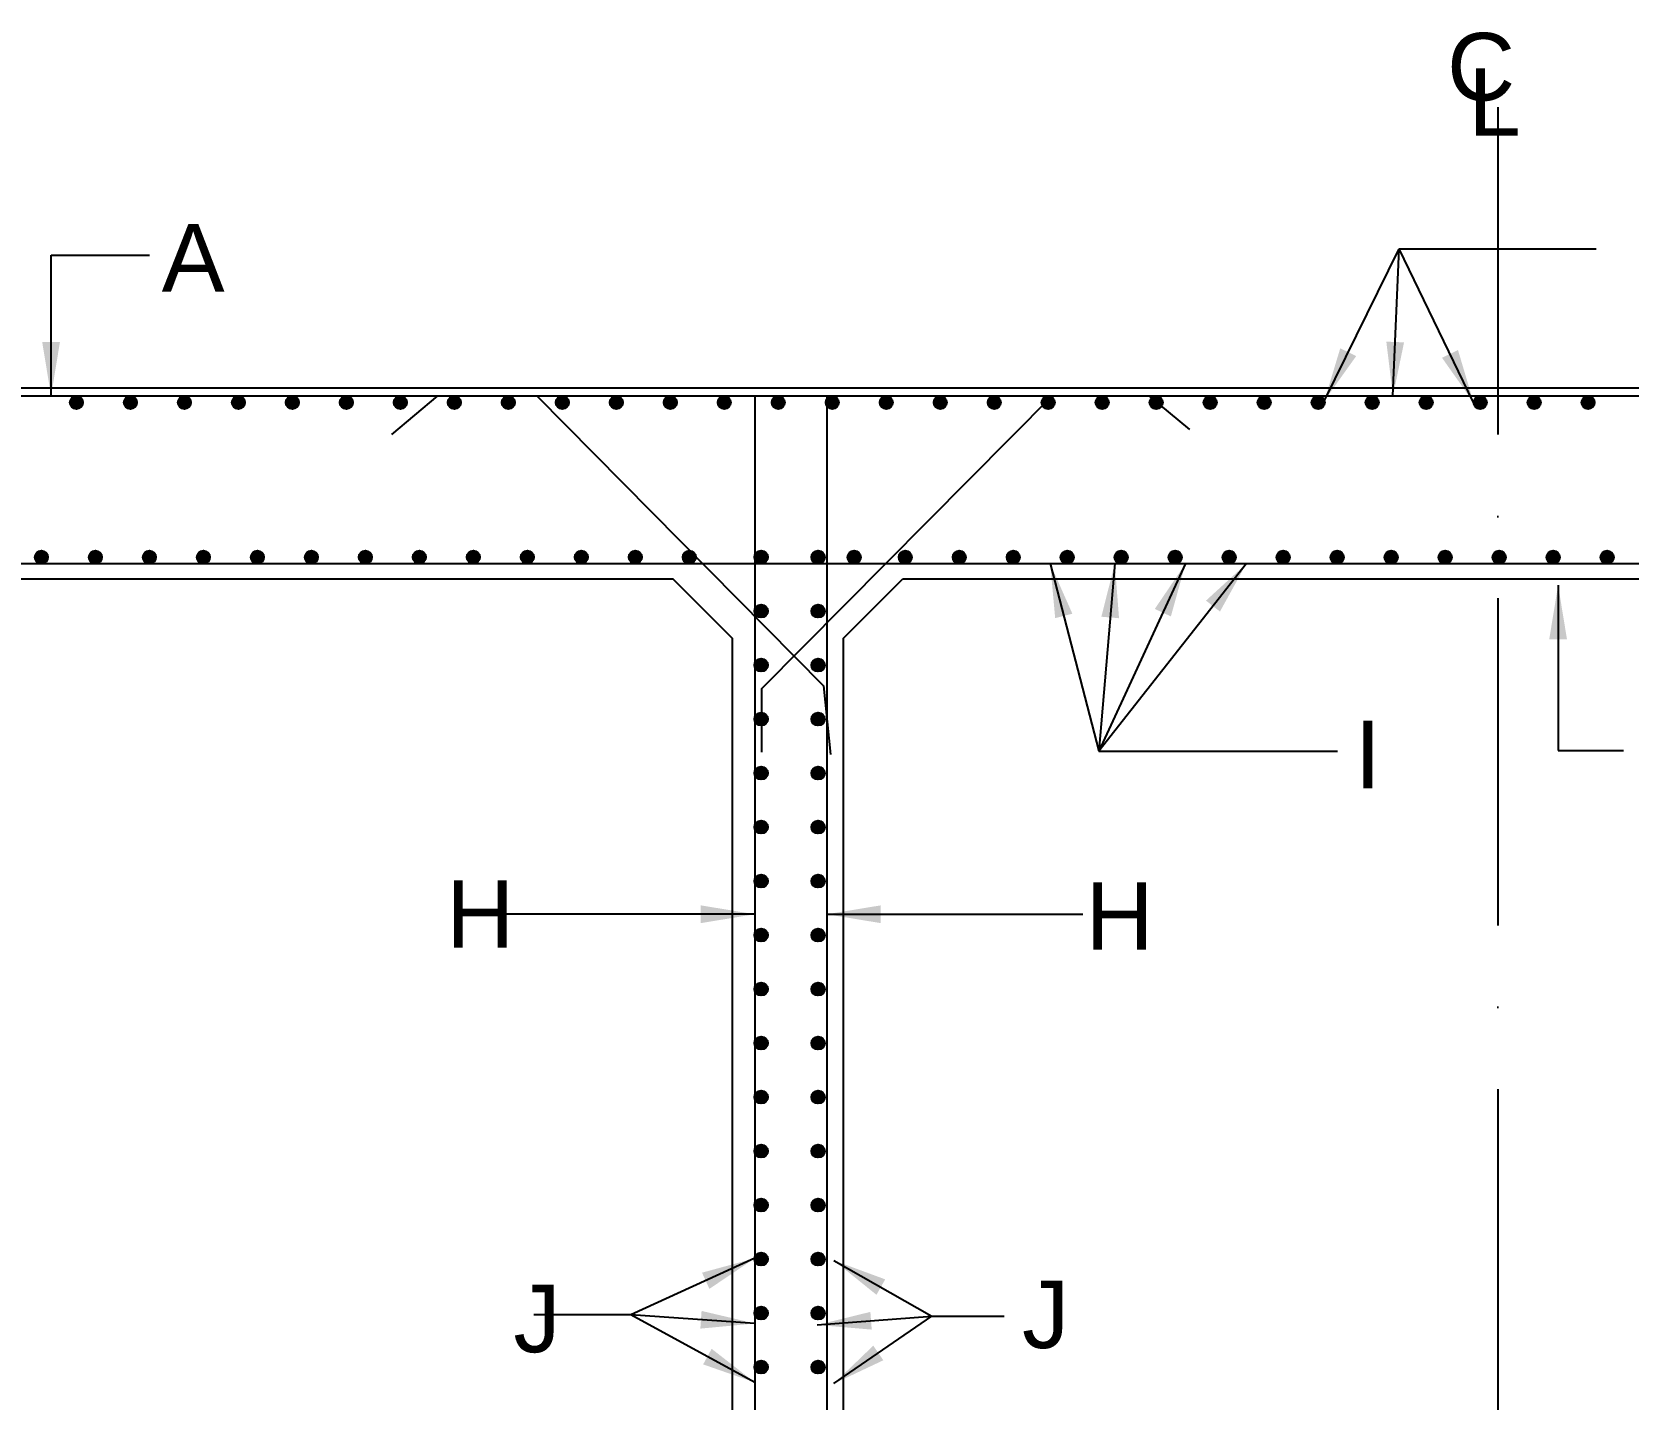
# Model space of a CAD drawing. Header units: millimetres. Extents: x 5124 to 2430164, y 2311 to 45642708.
# Drawn here: x 2336855 to 2342768, y 45622202 to 45627266 of the extents above; entities that cross this region are included whole.
import ezdxf

# ---------------------------------------------------------------- set-up
doc = ezdxf.new("R2010")
doc.units = ezdxf.units.MM
doc.header["$MEASUREMENT"] = 0
doc.linetypes.add('ACAD_ISO10W100', pattern=[18, 12, -3, 0, -3])
doc.layers.add('DRAWING', color=7, linetype='Continuous')
doc.layers.add('TEXT', color=7, linetype='Continuous')
doc.styles.get("Standard").update_dxf_attribs({"font": 'arial.ttf', "height": 280})
doc.dimstyles.get("Standard").update_dxf_attribs({"dimtxt": 225, "dimasz": 200, "dimexe": 0.18, "dimexo": 0.0625, "dimgap": 0.09, "dimtad": 0, "dimdec": 0, "dimzin": 0, "dimdsep": 46, "dimtxsty": 'Standard', "dimcen": 0.09, "dimse1": 1, "dimse2": 1, "dimadec": 0, "dimazin": 0, "dimtfac": 1, "dimtdec": 0, "dimtofl": 0, "dimtmove": 0, "dimatfit": 3, "dimfxl": 1, "dimtolj": 1, "dimtzin": 0, "dimarcsym": 0})

msp = doc.modelspace()

# ---------------------------------------------------------------- hatches: boundary and pattern name
at = {"layer": 'DRAWING'}
for points in [[(2337044, 45625893.3, 0.973258), (2336995.4, 45625894.6), (2336995.4, 45625892, 0.973258)], [(2337244, 45625893.3, 0.973258), (2337195.4, 45625894.6), (2337195.4, 45625892, 0.973258)], [(2337444, 45625893.3, 0.973258), (2337395.4, 45625894.6), (2337395.4, 45625892, 0.973258)], [(2337644, 45625893.3, 0.973258), (2337595.4, 45625894.6), (2337595.4, 45625892, 0.973258)], [(2337844, 45625893.3, 0.973258), (2337795.4, 45625894.6), (2337795.4, 45625892, 0.973258)], [(2338044, 45625893.3, 0.973258), (2337995.4, 45625894.6), (2337995.4, 45625892, 0.973258)], [(2338244, 45625893.3, 0.973258), (2338195.4, 45625894.6), (2338195.4, 45625892, 0.973258)], [(2338444, 45625893.3, 0.973258), (2338395.4, 45625894.6), (2338395.4, 45625892, 0.973258)], [(2338644, 45625893.3, 0.973258), (2338595.4, 45625894.6), (2338595.4, 45625892, 0.973258)], [(2338844, 45625893.3, 0.973258), (2338795.4, 45625894.6), (2338795.4, 45625892, 0.973258)], [(2339044, 45625893.3, 0.973258), (2338995.4, 45625894.6), (2338995.4, 45625892, 0.973258)], [(2339244, 45625893.3, 0.973258), (2339195.4, 45625894.6), (2339195.4, 45625892, 0.973258)], [(2339444, 45625893.3, 0.973258), (2339395.4, 45625894.6), (2339395.4, 45625892, 0.973258)], [(2339644, 45625893.3, 0.973258), (2339595.4, 45625894.6), (2339595.4, 45625892, 0.973258)], [(2339844, 45625893.3, 0.973258), (2339795.4, 45625894.6), (2339795.4, 45625892, 0.973258)], [(2340044, 45625893.3, 0.973258), (2339995.4, 45625894.6), (2339995.4, 45625892, 0.973258)], [(2340244, 45625893.3, 0.973258), (2340195.4, 45625894.6), (2340195.4, 45625892, 0.973258)], [(2340444, 45625893.3, 0.973258), (2340395.4, 45625894.6), (2340395.4, 45625892, 0.973258)], [(2340644, 45625893.3, 0.973258), (2340595.4, 45625894.6), (2340595.4, 45625892, 0.973258)], [(2340844, 45625893.3, 0.973258), (2340795.4, 45625894.6), (2340795.4, 45625892, 0.973258)], [(2341044, 45625893.3, 0.973258), (2340995.4, 45625894.6), (2340995.4, 45625892, 0.973258)], [(2341244, 45625893.3, 0.973258), (2341195.4, 45625894.6), (2341195.4, 45625892, 0.973258)], [(2341444, 45625893.3, 0.973258), (2341395.4, 45625894.6), (2341395.4, 45625892, 0.973258)], [(2341644, 45625893.3, 0.973258), (2341595.4, 45625894.6), (2341595.4, 45625892, 0.973258)], [(2341844, 45625893.3, 0.973258), (2341795.4, 45625894.6), (2341795.4, 45625892, 0.973258)], [(2342044, 45625893.3, 0.973258), (2341995.4, 45625894.6), (2341995.4, 45625892, 0.973258)], [(2342244, 45625893.3, 0.973258), (2342195.4, 45625894.6), (2342195.4, 45625892, 0.973258)], [(2342444, 45625893.3, 0.973258), (2342395.4, 45625894.6), (2342395.4, 45625892, 0.973258)], [(2342644, 45625893.3, 0.973258), (2342595.4, 45625894.6), (2342595.4, 45625892, 0.973258)], [(2336914.3, 45625320.8, 0.973258), (2336865.8, 45625322.1), (2336865.8, 45625319.5, 0.973258)], [(2336914.4, 45625320.8, 0.973258), (2336865.8, 45625322.1), (2336865.8, 45625319.5, 0.973258)], [(2337114.3, 45625320.8, 0.973258), (2337065.8, 45625322.1), (2337065.8, 45625319.5, 0.973258)], [(2337114.4, 45625320.8, 0.973258), (2337065.8, 45625322.1), (2337065.8, 45625319.5, 0.973258)], [(2337314.3, 45625320.8, 0.973258), (2337265.8, 45625322.1), (2337265.8, 45625319.5, 0.973258)], [(2337314.4, 45625320.8, 0.973258), (2337265.8, 45625322.1), (2337265.8, 45625319.5, 0.973258)], [(2337514.3, 45625320.8, 0.973258), (2337465.8, 45625322.1), (2337465.8, 45625319.5, 0.973258)], [(2337514.4, 45625320.8, 0.973258), (2337465.8, 45625322.1), (2337465.8, 45625319.5, 0.973258)], [(2337714.3, 45625320.8, 0.973258), (2337665.8, 45625322.1), (2337665.8, 45625319.5, 0.973258)], [(2337714.4, 45625320.8, 0.973258), (2337665.8, 45625322.1), (2337665.8, 45625319.5, 0.973258)], [(2337914.3, 45625320.8, 0.973258), (2337865.8, 45625322.1), (2337865.8, 45625319.5, 0.973258)], [(2337914.4, 45625320.8, 0.973258), (2337865.8, 45625322.1), (2337865.8, 45625319.5, 0.973258)], [(2338114.3, 45625320.8, 0.973258), (2338065.8, 45625322.1), (2338065.8, 45625319.5, 0.973258)], [(2338114.4, 45625320.8, 0.973258), (2338065.8, 45625322.1), (2338065.8, 45625319.5, 0.973258)], [(2338314.3, 45625320.8, 0.973258), (2338265.8, 45625322.1), (2338265.8, 45625319.5, 0.973258)], [(2338314.4, 45625320.8, 0.973258), (2338265.8, 45625322.1), (2338265.8, 45625319.5, 0.973258)], [(2338514.3, 45625320.8, 0.973258), (2338465.8, 45625322.1), (2338465.8, 45625319.5, 0.973258)], [(2338514.4, 45625320.8, 0.973258), (2338465.8, 45625322.1), (2338465.8, 45625319.5, 0.973258)], [(2338714.3, 45625320.8, 0.973258), (2338665.8, 45625322.1), (2338665.8, 45625319.5, 0.973258)], [(2338714.4, 45625320.8, 0.973258), (2338665.8, 45625322.1), (2338665.8, 45625319.5, 0.973258)], [(2338914.3, 45625320.8, 0.973258), (2338865.8, 45625322.1), (2338865.8, 45625319.5, 0.973258)], [(2338914.4, 45625320.8, 0.973258), (2338865.8, 45625322.1), (2338865.8, 45625319.5, 0.973258)], [(2339114.3, 45625320.8, 0.973258), (2339065.8, 45625322.1), (2339065.8, 45625319.5, 0.973258)], [(2339114.4, 45625320.8, 0.973258), (2339065.8, 45625322.1), (2339065.8, 45625319.5, 0.973258)], [(2339314.3, 45625320.8, 0.973258), (2339265.8, 45625322.1), (2339265.8, 45625319.5, 0.973258)], [(2339314.4, 45625320.8, 0.973258), (2339265.8, 45625322.1), (2339265.8, 45625319.5, 0.973258)], [(2339580.1, 45625320.8, 0.973258), (2339531.5, 45625322.1), (2339531.5, 45625319.5, 0.973258)], [(2339580.1, 45625320.8, 1), (2339531.5, 45625320.8, 1)], [(2339581.1, 45625320.8, 0.973258), (2339532.5, 45625322.1), (2339532.5, 45625319.5, 0.973258)], [(2339581.1, 45625320.8, 1), (2339532.5, 45625320.8, 1)], [(2339790.9, 45625320.8, 0.973258), (2339742.4, 45625322.1), (2339742.4, 45625319.5, 0.973258)], [(2339790.9, 45625320.8, 1), (2339742.4, 45625320.8, 1)], [(2339791.9, 45625320.8, 0.973258), (2339743.4, 45625322.1), (2339743.4, 45625319.5, 0.973258)], [(2339791.9, 45625320.8, 1), (2339743.4, 45625320.8, 1)], [(2339925.2, 45625320.8, 0.973258), (2339876.6, 45625322.1), (2339876.6, 45625319.5, 0.973258)], [(2339925.2, 45625320.8, 1), (2339876.6, 45625320.8, 1)], [(2340114.3, 45625320.8, 0.973258), (2340065.8, 45625322.1), (2340065.8, 45625319.5, 0.973258)], [(2340114.4, 45625320.8, 0.973258), (2340065.8, 45625322.1), (2340065.8, 45625319.5, 0.973258)], [(2340314.3, 45625320.8, 0.973258), (2340265.8, 45625322.1), (2340265.8, 45625319.5, 0.973258)], [(2340314.4, 45625320.8, 0.973258), (2340265.8, 45625322.1), (2340265.8, 45625319.5, 0.973258)], [(2340514.3, 45625320.8, 0.973258), (2340465.8, 45625322.1), (2340465.8, 45625319.5, 0.973258)], [(2340514.4, 45625320.8, 0.973258), (2340465.8, 45625322.1), (2340465.8, 45625319.5, 0.973258)], [(2340714.3, 45625320.8, 0.973258), (2340665.8, 45625322.1), (2340665.8, 45625319.5, 0.973258)], [(2340714.4, 45625320.8, 0.973258), (2340665.8, 45625322.1), (2340665.8, 45625319.5, 0.973258)], [(2340914.3, 45625320.8, 0.973258), (2340865.8, 45625322.1), (2340865.8, 45625319.5, 0.973258)], [(2340914.4, 45625320.8, 0.973258), (2340865.8, 45625322.1), (2340865.8, 45625319.5, 0.973258)], [(2341114.3, 45625320.8, 0.973258), (2341065.8, 45625322.1), (2341065.8, 45625319.5, 0.973258)], [(2341114.4, 45625320.8, 0.973258), (2341065.8, 45625322.1), (2341065.8, 45625319.5, 0.973258)], [(2341314.3, 45625320.8, 0.973258), (2341265.8, 45625322.1), (2341265.8, 45625319.5, 0.973258)], [(2341314.4, 45625320.8, 0.973258), (2341265.8, 45625322.1), (2341265.8, 45625319.5, 0.973258)], [(2341514.3, 45625320.8, 0.973258), (2341465.8, 45625322.1), (2341465.8, 45625319.5, 0.973258)], [(2341514.4, 45625320.8, 0.973258), (2341465.8, 45625322.1), (2341465.8, 45625319.5, 0.973258)], [(2341714.3, 45625320.8, 0.973258), (2341665.8, 45625322.1), (2341665.8, 45625319.5, 0.973258)], [(2341714.4, 45625320.8, 0.973258), (2341665.8, 45625322.1), (2341665.8, 45625319.5, 0.973258)], [(2341914.3, 45625320.8, 0.973258), (2341865.8, 45625322.1), (2341865.8, 45625319.5, 0.973258)], [(2341914.4, 45625320.8, 0.973258), (2341865.8, 45625322.1), (2341865.8, 45625319.5, 0.973258)], [(2342114.3, 45625320.8, 0.973258), (2342065.8, 45625322.1), (2342065.8, 45625319.5, 0.973258)], [(2342114.4, 45625320.8, 0.973258), (2342065.8, 45625322.1), (2342065.8, 45625319.5, 0.973258)], [(2342314.3, 45625320.8, 0.973258), (2342265.8, 45625322.1), (2342265.8, 45625319.5, 0.973258)], [(2342314.4, 45625320.8, 0.973258), (2342265.8, 45625322.1), (2342265.8, 45625319.5, 0.973258)], [(2342514.3, 45625320.8, 0.973258), (2342465.8, 45625322.1), (2342465.8, 45625319.5, 0.973258)], [(2342514.4, 45625320.8, 0.973258), (2342465.8, 45625322.1), (2342465.8, 45625319.5, 0.973258)], [(2342714.3, 45625320.8, 0.973258), (2342665.8, 45625322.1), (2342665.8, 45625319.5, 0.973258)], [(2342714.4, 45625320.8, 0.973258), (2342665.8, 45625322.1), (2342665.8, 45625319.5, 0.973258)], [(2339580.1, 45625120.8, 0.973258), (2339531.5, 45625122.1), (2339531.5, 45625119.5, 0.973258)], [(2339580.1, 45625120.8, 1), (2339531.5, 45625120.8, 1)], [(2339581.1, 45625120.8, 0.973258), (2339532.5, 45625122.1), (2339532.5, 45625119.5, 0.973258)], [(2339581.1, 45625120.8, 1), (2339532.5, 45625120.8, 1)], [(2339790.9, 45625120.8, 0.973258), (2339742.4, 45625122.1), (2339742.4, 45625119.5, 0.973258)], [(2339790.9, 45625120.8, 1), (2339742.4, 45625120.8, 1)], [(2339791.9, 45625120.8, 0.973258), (2339743.4, 45625122.1), (2339743.4, 45625119.5, 0.973258)], [(2339791.9, 45625120.8, 1), (2339743.4, 45625120.8, 1)], [(2339580.1, 45624920.8, 0.973258), (2339531.5, 45624922.1), (2339531.5, 45624919.5, 0.973258)], [(2339580.1, 45624920.8, 1), (2339531.5, 45624920.8, 1)], [(2339581.1, 45624920.8, 0.973258), (2339532.5, 45624922.1), (2339532.5, 45624919.5, 0.973258)], [(2339581.1, 45624920.8, 1), (2339532.5, 45624920.8, 1)], [(2339790.9, 45624920.8, 0.973258), (2339742.4, 45624922.1), (2339742.4, 45624919.5, 0.973258)], [(2339790.9, 45624920.8, 1), (2339742.4, 45624920.8, 1)], [(2339791.9, 45624920.8, 0.973258), (2339743.4, 45624922.1), (2339743.4, 45624919.5, 0.973258)], [(2339791.9, 45624920.8, 1), (2339743.4, 45624920.8, 1)], [(2339580.1, 45624720.8, 0.973258), (2339531.5, 45624722.1), (2339531.5, 45624719.5, 0.973258)], [(2339580.1, 45624720.8, 1), (2339531.5, 45624720.8, 1)], [(2339581.1, 45624720.8, 0.973258), (2339532.5, 45624722.1), (2339532.5, 45624719.5, 0.973258)], [(2339581.1, 45624720.8, 1), (2339532.5, 45624720.8, 1)], [(2339790.9, 45624720.8, 0.973258), (2339742.4, 45624722.1), (2339742.4, 45624719.5, 0.973258)], [(2339790.9, 45624720.8, 1), (2339742.4, 45624720.8, 1)], [(2339791.9, 45624720.8, 0.973258), (2339743.4, 45624722.1), (2339743.4, 45624719.5, 0.973258)], [(2339791.9, 45624720.8, 1), (2339743.4, 45624720.8, 1)], [(2339580.1, 45624520.8, 0.973258), (2339531.5, 45624522.1), (2339531.5, 45624519.5, 0.973258)], [(2339580.1, 45624520.8, 1), (2339531.5, 45624520.8, 1)], [(2339581.1, 45624520.8, 0.973258), (2339532.5, 45624522.1), (2339532.5, 45624519.5, 0.973258)], [(2339581.1, 45624520.8, 1), (2339532.5, 45624520.8, 1)], [(2339790.9, 45624520.8, 0.973258), (2339742.4, 45624522.1), (2339742.4, 45624519.5, 0.973258)], [(2339790.9, 45624520.8, 1), (2339742.4, 45624520.8, 1)], [(2339791.9, 45624520.8, 0.973258), (2339743.4, 45624522.1), (2339743.4, 45624519.5, 0.973258)], [(2339791.9, 45624520.8, 1), (2339743.4, 45624520.8, 1)], [(2339580.1, 45624320.8, 0.973258), (2339531.5, 45624322.1), (2339531.5, 45624319.5, 0.973258)], [(2339580.1, 45624320.8, 1), (2339531.5, 45624320.8, 1)], [(2339581.1, 45624320.8, 0.973258), (2339532.5, 45624322.1), (2339532.5, 45624319.5, 0.973258)], [(2339581.1, 45624320.8, 1), (2339532.5, 45624320.8, 1)], [(2339790.9, 45624320.8, 0.973258), (2339742.4, 45624322.1), (2339742.4, 45624319.5, 0.973258)], [(2339790.9, 45624320.8, 1), (2339742.4, 45624320.8, 1)], [(2339791.9, 45624320.8, 0.973258), (2339743.4, 45624322.1), (2339743.4, 45624319.5, 0.973258)], [(2339791.9, 45624320.8, 1), (2339743.4, 45624320.8, 1)], [(2339580.1, 45624120.8, 0.973258), (2339531.5, 45624122.1), (2339531.5, 45624119.5, 0.973258)], [(2339580.1, 45624120.8, 1), (2339531.5, 45624120.8, 1)], [(2339581.1, 45624120.8, 0.973258), (2339532.5, 45624122.1), (2339532.5, 45624119.5, 0.973258)], [(2339581.1, 45624120.8, 1), (2339532.5, 45624120.8, 1)], [(2339790.9, 45624120.8, 0.973258), (2339742.4, 45624122.1), (2339742.4, 45624119.5, 0.973258)], [(2339790.9, 45624120.8, 1), (2339742.4, 45624120.8, 1)], [(2339791.9, 45624120.8, 0.973258), (2339743.4, 45624122.1), (2339743.4, 45624119.5, 0.973258)], [(2339791.9, 45624120.8, 1), (2339743.4, 45624120.8, 1)], [(2339580.1, 45623920.8, 0.973258), (2339531.5, 45623922.1), (2339531.5, 45623919.5, 0.973258)], [(2339580.1, 45623920.8, 1), (2339531.5, 45623920.8, 1)], [(2339581.1, 45623920.8, 0.973258), (2339532.5, 45623922.1), (2339532.5, 45623919.5, 0.973258)], [(2339581.1, 45623920.8, 1), (2339532.5, 45623920.8, 1)], [(2339790.9, 45623920.8, 0.973258), (2339742.4, 45623922.1), (2339742.4, 45623919.5, 0.973258)], [(2339790.9, 45623920.8, 1), (2339742.4, 45623920.8, 1)], [(2339791.9, 45623920.8, 0.973258), (2339743.4, 45623922.1), (2339743.4, 45623919.5, 0.973258)], [(2339791.9, 45623920.8, 1), (2339743.4, 45623920.8, 1)], [(2339580.1, 45623720.8, 0.973258), (2339531.5, 45623722.1), (2339531.5, 45623719.5, 0.973258)], [(2339580.1, 45623720.8, 1), (2339531.5, 45623720.8, 1)], [(2339581.1, 45623720.8, 0.973258), (2339532.5, 45623722.1), (2339532.5, 45623719.5, 0.973258)], [(2339581.1, 45623720.8, 1), (2339532.5, 45623720.8, 1)], [(2339790.9, 45623720.8, 0.973258), (2339742.4, 45623722.1), (2339742.4, 45623719.5, 0.973258)], [(2339790.9, 45623720.8, 1), (2339742.4, 45623720.8, 1)], [(2339791.9, 45623720.8, 0.973258), (2339743.4, 45623722.1), (2339743.4, 45623719.5, 0.973258)], [(2339791.9, 45623720.8, 1), (2339743.4, 45623720.8, 1)], [(2339580.1, 45623520.8, 0.973258), (2339531.5, 45623522.1), (2339531.5, 45623519.5, 0.973258)], [(2339580.1, 45623520.8, 1), (2339531.5, 45623520.8, 1)], [(2339581.1, 45623520.8, 0.973258), (2339532.5, 45623522.1), (2339532.5, 45623519.5, 0.973258)], [(2339581.1, 45623520.8, 1), (2339532.5, 45623520.8, 1)], [(2339790.9, 45623520.8, 0.973258), (2339742.4, 45623522.1), (2339742.4, 45623519.5, 0.973258)], [(2339790.9, 45623520.8, 1), (2339742.4, 45623520.8, 1)], [(2339791.9, 45623520.8, 0.973258), (2339743.4, 45623522.1), (2339743.4, 45623519.5, 0.973258)], [(2339791.9, 45623520.8, 1), (2339743.4, 45623520.8, 1)], [(2339580.1, 45623320.8, 0.973258), (2339531.5, 45623322.1), (2339531.5, 45623319.5, 0.973258)], [(2339580.1, 45623320.8, 1), (2339531.5, 45623320.8, 1)], [(2339581.1, 45623320.8, 0.973258), (2339532.5, 45623322.1), (2339532.5, 45623319.5, 0.973258)], [(2339581.1, 45623320.8, 1), (2339532.5, 45623320.8, 1)], [(2339790.9, 45623320.8, 0.973258), (2339742.4, 45623322.1), (2339742.4, 45623319.5, 0.973258)], [(2339790.9, 45623320.8, 1), (2339742.4, 45623320.8, 1)], [(2339791.9, 45623320.8, 0.973258), (2339743.4, 45623322.1), (2339743.4, 45623319.5, 0.973258)], [(2339791.9, 45623320.8, 1), (2339743.4, 45623320.8, 1)], [(2339580.1, 45623120.8, 0.973258), (2339531.5, 45623122.1), (2339531.5, 45623119.5, 0.973258)], [(2339580.1, 45623120.8, 1), (2339531.5, 45623120.8, 1)], [(2339581.1, 45623120.8, 0.973258), (2339532.5, 45623122.1), (2339532.5, 45623119.5, 0.973258)], [(2339581.1, 45623120.8, 1), (2339532.5, 45623120.8, 1)], [(2339790.9, 45623120.8, 0.973258), (2339742.4, 45623122.1), (2339742.4, 45623119.5, 0.973258)], [(2339790.9, 45623120.8, 1), (2339742.4, 45623120.8, 1)], [(2339791.9, 45623120.8, 0.973258), (2339743.4, 45623122.1), (2339743.4, 45623119.5, 0.973258)], [(2339791.9, 45623120.8, 1), (2339743.4, 45623120.8, 1)], [(2339580.1, 45622920.8, 0.973258), (2339531.5, 45622922.1), (2339531.5, 45622919.5, 0.973258)], [(2339580.1, 45622920.8, 1), (2339531.5, 45622920.8, 1)], [(2339581.1, 45622920.8, 0.973258), (2339532.5, 45622922.1), (2339532.5, 45622919.5, 0.973258)], [(2339581.1, 45622920.8, 1), (2339532.5, 45622920.8, 1)], [(2339790.9, 45622920.8, 0.973258), (2339742.4, 45622922.1), (2339742.4, 45622919.5, 0.973258)], [(2339790.9, 45622920.8, 1), (2339742.4, 45622920.8, 1)], [(2339791.9, 45622920.8, 0.973258), (2339743.4, 45622922.1), (2339743.4, 45622919.5, 0.973258)], [(2339791.9, 45622920.8, 1), (2339743.4, 45622920.8, 1)], [(2339580.1, 45622720.8, 0.973258), (2339531.5, 45622722.1), (2339531.5, 45622719.5, 0.973258)], [(2339580.1, 45622720.8, 1), (2339531.5, 45622720.8, 1)], [(2339581.1, 45622720.8, 0.973258), (2339532.5, 45622722.1), (2339532.5, 45622719.5, 0.973258)], [(2339581.1, 45622720.8, 1), (2339532.5, 45622720.8, 1)], [(2339790.9, 45622720.8, 0.973258), (2339742.4, 45622722.1), (2339742.4, 45622719.5, 0.973258)], [(2339790.9, 45622720.8, 1), (2339742.4, 45622720.8, 1)], [(2339791.9, 45622720.8, 0.973258), (2339743.4, 45622722.1), (2339743.4, 45622719.5, 0.973258)], [(2339791.9, 45622720.8, 1), (2339743.4, 45622720.8, 1)], [(2339580.1, 45622520.8, 0.973258), (2339531.5, 45622522.1), (2339531.5, 45622519.5, 0.973258)], [(2339580.1, 45622520.8, 1), (2339531.5, 45622520.8, 1)], [(2339581.1, 45622520.8, 0.973258), (2339532.5, 45622522.1), (2339532.5, 45622519.5, 0.973258)], [(2339581.1, 45622520.8, 1), (2339532.5, 45622520.8, 1)], [(2339790.9, 45622520.8, 0.973258), (2339742.4, 45622522.1), (2339742.4, 45622519.5, 0.973258)], [(2339790.9, 45622520.8, 1), (2339742.4, 45622520.8, 1)], [(2339791.9, 45622520.8, 0.973258), (2339743.4, 45622522.1), (2339743.4, 45622519.5, 0.973258)], [(2339791.9, 45622520.8, 1), (2339743.4, 45622520.8, 1)], [(2339580.1, 45622320.8, 0.973258), (2339531.5, 45622322.1), (2339531.5, 45622319.5, 0.973258)], [(2339580.1, 45622320.8, 1), (2339531.5, 45622320.8, 1)], [(2339581.1, 45622320.8, 0.973258), (2339532.5, 45622322.1), (2339532.5, 45622319.5, 0.973258)], [(2339581.1, 45622320.8, 1), (2339532.5, 45622320.8, 1)], [(2339790.9, 45622320.8, 0.973258), (2339742.4, 45622322.1), (2339742.4, 45622319.5, 0.973258)], [(2339790.9, 45622320.8, 1), (2339742.4, 45622320.8, 1)], [(2339791.9, 45622320.8, 0.973258), (2339743.4, 45622322.1), (2339743.4, 45622319.5, 0.973258)], [(2339791.9, 45622320.8, 1), (2339743.4, 45622320.8, 1)]]:
    msp.add_hatch(color=256, dxfattribs=at).paths.add_polyline_path(points)

# ---------------------------------------------------------------- linework, layer by layer
for points in [[(2329965.6, 45625947.4), (2353965, 45625947.4), (2353965, 45619679.2), (2329965.6, 45619679.2)], [(2329995.4, 45625917.6), (2353935.2, 45625917.6), (2353935.2, 45619709), (2329995.4, 45619709)], [(2335447.6, 45625240.8), (2339229.2, 45625240.8), (2339449.4, 45625020.5), (2339449.4, 45620672.3), (2339229.2, 45620452.1), (2335447.6, 45620452.1), (2335227.3, 45620672.3), (2335227.3, 45625020.5)], [(2340081.2, 45625240.8), (2343862.7, 45625240.8), (2344083, 45625020.5), (2344083, 45620672.3), (2343862.7, 45620452.1), (2340081.2, 45620452.1), (2339860.9, 45620672.3), (2339860.9, 45625020.5)]]:
    msp.add_lwpolyline(points, close=True, dxfattribs=at)
for points in [[(2338188.1, 45625775), (2338358.5, 45625917.6), (2338725.1, 45625917.6), (2339787.4, 45624844.2), (2339812.6, 45624589.3)], [(2339532.8, 45625917.6), (2339532.8, 45619709)], [(2339558.2, 45624598.5), (2339558.2, 45624833.8), (2340634.3, 45625917.6), (2340993, 45625917.6), (2341142.7, 45625793.3)], [(2339799.2, 45625917.6), (2339799.2, 45619709)], [(2335160.9, 45625296.5), (2340326.3, 45625296.5)], [(2340326.3, 45625296.5), (2345491.8, 45625296.5)]]:
    msp.add_lwpolyline(points, dxfattribs=at)
for centre in [(2337019.7, 45625893.3), (2337219.7, 45625893.3), (2337419.7, 45625893.3), (2337619.7, 45625893.3), (2337819.7, 45625893.3), (2338019.7, 45625893.3), (2338219.7, 45625893.3), (2338419.7, 45625893.3), (2338619.7, 45625893.3), (2338819.7, 45625893.3), (2339019.7, 45625893.3), (2339219.7, 45625893.3), (2339419.7, 45625893.3), (2339619.7, 45625893.3), (2339819.7, 45625893.3), (2340019.7, 45625893.3), (2340219.7, 45625893.3), (2340419.7, 45625893.3), (2340619.7, 45625893.3), (2340819.7, 45625893.3), (2341019.7, 45625893.3), (2341219.7, 45625893.3), (2341419.7, 45625893.3), (2341619.7, 45625893.3), (2341819.7, 45625893.3), (2342019.7, 45625893.3), (2342219.7, 45625893.3), (2342419.7, 45625893.3), (2342619.7, 45625893.3), (2336890.1, 45625320.8), (2336890.1, 45625320.8), (2337090.1, 45625320.8), (2337090.1, 45625320.8), (2337290.1, 45625320.8), (2337290.1, 45625320.8), (2337490.1, 45625320.8), (2337490.1, 45625320.8), (2337690.1, 45625320.8), (2337690.1, 45625320.8), (2337890.1, 45625320.8), (2337890.1, 45625320.8), (2338090.1, 45625320.8), (2338090.1, 45625320.8), (2338290.1, 45625320.8), (2338290.1, 45625320.8), (2338490.1, 45625320.8), (2338490.1, 45625320.8), (2338690.1, 45625320.8), (2338690.1, 45625320.8), (2338890.1, 45625320.8), (2338890.1, 45625320.8), (2339090.1, 45625320.8), (2339090.1, 45625320.8), (2339290.1, 45625320.8), (2339290.1, 45625320.8), (2339555.8, 45625320.8), (2339555.8, 45625320.8), (2339556.8, 45625320.8), (2339556.8, 45625320.8), (2339766.6, 45625320.8), (2339766.7, 45625320.8), (2339767.6, 45625320.8), (2339767.7, 45625320.8), (2339900.9, 45625320.8), (2339900.9, 45625320.8), (2340090.1, 45625320.8), (2340090.1, 45625320.8), (2340290.1, 45625320.8), (2340290.1, 45625320.8), (2340490.1, 45625320.8), (2340490.1, 45625320.8), (2340690.1, 45625320.8), (2340690.1, 45625320.8), (2340890.1, 45625320.8), (2340890.1, 45625320.8), (2341090.1, 45625320.8), (2341090.1, 45625320.8), (2341290.1, 45625320.8), (2341290.1, 45625320.8), (2341490.1, 45625320.8), (2341490.1, 45625320.8), (2341690.1, 45625320.8), (2341690.1, 45625320.8), (2341890.1, 45625320.8), (2341890.1, 45625320.8), (2342090.1, 45625320.8), (2342090.1, 45625320.8), (2342290.1, 45625320.8), (2342290.1, 45625320.8), (2342490.1, 45625320.8), (2342490.1, 45625320.8), (2342690.1, 45625320.8), (2342690.1, 45625320.8), (2339555.8, 45625120.8), (2339555.8, 45625120.8), (2339556.8, 45625120.8), (2339556.8, 45625120.8), (2339766.6, 45625120.8), (2339766.7, 45625120.8), (2339767.6, 45625120.8), (2339767.7, 45625120.8), (2339555.8, 45624920.8), (2339555.8, 45624920.8), (2339556.8, 45624920.8), (2339556.8, 45624920.8), (2339766.6, 45624920.8), (2339766.7, 45624920.8), (2339767.6, 45624920.8), (2339767.7, 45624920.8), (2339555.8, 45624720.8), (2339555.8, 45624720.8), (2339556.8, 45624720.8), (2339556.8, 45624720.8), (2339766.6, 45624720.8), (2339766.7, 45624720.8), (2339767.6, 45624720.8), (2339767.7, 45624720.8), (2339555.8, 45624520.8), (2339555.8, 45624520.8), (2339556.8, 45624520.8), (2339556.8, 45624520.8), (2339766.6, 45624520.8), (2339766.7, 45624520.8), (2339767.6, 45624520.8), (2339767.7, 45624520.8), (2339555.8, 45624320.8), (2339555.8, 45624320.8), (2339556.8, 45624320.8), (2339556.8, 45624320.8), (2339766.6, 45624320.8), (2339766.7, 45624320.8), (2339767.6, 45624320.8), (2339767.7, 45624320.8), (2339555.8, 45624120.8), (2339555.8, 45624120.8), (2339556.8, 45624120.8), (2339556.8, 45624120.8), (2339766.6, 45624120.8), (2339766.7, 45624120.8), (2339767.6, 45624120.8), (2339767.7, 45624120.8), (2339555.8, 45623920.8), (2339555.8, 45623920.8), (2339556.8, 45623920.8), (2339556.8, 45623920.8), (2339766.6, 45623920.8), (2339766.7, 45623920.8), (2339767.6, 45623920.8), (2339767.7, 45623920.8), (2339555.8, 45623720.8), (2339555.8, 45623720.8), (2339556.8, 45623720.8), (2339556.8, 45623720.8), (2339766.6, 45623720.8), (2339766.7, 45623720.8), (2339767.6, 45623720.8), (2339767.7, 45623720.8), (2339555.8, 45623520.8), (2339555.8, 45623520.8), (2339556.8, 45623520.8), (2339556.8, 45623520.8), (2339766.6, 45623520.8), (2339766.7, 45623520.8), (2339767.6, 45623520.8), (2339767.7, 45623520.8), (2339555.8, 45623320.8), (2339555.8, 45623320.8), (2339556.8, 45623320.8), (2339556.8, 45623320.8), (2339766.6, 45623320.8), (2339766.7, 45623320.8), (2339767.6, 45623320.8), (2339767.7, 45623320.8), (2339555.8, 45623120.8), (2339555.8, 45623120.8), (2339556.8, 45623120.8), (2339556.8, 45623120.8), (2339766.6, 45623120.8), (2339766.7, 45623120.8), (2339767.6, 45623120.8), (2339767.7, 45623120.8), (2339555.8, 45622920.8), (2339555.8, 45622920.8), (2339556.8, 45622920.8), (2339556.8, 45622920.8), (2339766.6, 45622920.8), (2339766.7, 45622920.8), (2339767.6, 45622920.8), (2339767.7, 45622920.8), (2339555.8, 45622720.8), (2339555.8, 45622720.8), (2339556.8, 45622720.8), (2339556.8, 45622720.8), (2339766.6, 45622720.8), (2339766.7, 45622720.8), (2339767.6, 45622720.8), (2339767.7, 45622720.8), (2339555.8, 45622520.8), (2339555.8, 45622520.8), (2339556.8, 45622520.8), (2339556.8, 45622520.8), (2339766.6, 45622520.8), (2339766.7, 45622520.8), (2339767.6, 45622520.8), (2339767.7, 45622520.8), (2339555.8, 45622320.8), (2339555.8, 45622320.8), (2339556.8, 45622320.8), (2339556.8, 45622320.8), (2339766.6, 45622320.8), (2339766.7, 45622320.8), (2339767.6, 45622320.8), (2339767.7, 45622320.8)]:
    msp.add_circle(centre, 24.3, dxfattribs=at)
at = {"layer": 'TEXT', "linetype": 'ACAD_ISO10W100', "ltscale": 101}
msp.add_lwpolyline([(2342285.5, 45626986.7), (2342285.5, 45619462.1)], dxfattribs=at)

# ---------------------------------------------------------------- texts
at = {"layer": 'TEXT', "char_height": 250, "attachment_point": 1}
for s, insert, width in [('\\pi7.5597;C', (2342089.5, 45627262.2), 236.129), ('\\pi39.961;L', (2342136.4, 45627131.1), 236.129), ('\\pi1.3353;A', (2337334.3, 45626554.2), 236.129), ('\\pi101.52;I', (2341653.5, 45624714.7), 236.129), ('\\pi20.009;H', (2338369.3, 45624124.1), 236.129), ('\\pi20.009;H', (2340737.7, 45624116.7), 236.129), ('\\pi252.74;J', (2338385.7, 45622625.7), 643.605), ('\\pi252.74;J', (2340270.1, 45622641.1), 643.605)]:
    msp.add_mtext(s, dxfattribs=dict(at, insert=insert, width=width))

# ---------------------------------------------------------------- leaders
at = {"layer": 'DRAWING'}
for points in [[(2336925.8, 45625917.6), (2336925.8, 45626438.9), (2337290.1, 45626438.9)], [(2341642.9, 45625900.3), (2341919.3, 45626463), (2342649.6, 45626463)], [(2341896.8, 45625917.6), (2341919.3, 45626463)], [(2342195.4, 45625893.3), (2341919.3, 45626463)], [(2340627.1, 45625296.5), (2340807.1, 45624602.1)], [(2340866.3, 45625296.5), (2340807.1, 45624602.1)], [(2341128.3, 45625296.5), (2340807.1, 45624602.1)], [(2341353.8, 45625296.5), (2340807.1, 45624602.1), (2341691, 45624602.1)], [(2342508.6, 45625216.5), (2342508.6, 45624604.1), (2342751.1, 45624604.1)], [(2339532.8, 45623998), (2338479.7, 45623998)], [(2339799.2, 45623998), (2340747.6, 45623998)], [(2339532.8, 45622723.7), (2339074.1, 45622513.9), (2338714.5, 45622513.9)], [(2339825.7, 45622715.8), (2340188.6, 45622509.9), (2340456.8, 45622509.9)], [(2339532.8, 45622482.3), (2339074.1, 45622513.9)], [(2339532.8, 45622263.9), (2339074.1, 45622513.9)], [(2339764, 45622476.9), (2340188.6, 45622509.9)], [(2339825.7, 45622259.5), (2340188.6, 45622509.9)]]:
    msp.add_leader(points, dimstyle='Standard', override={"dimgap": 0.09, "dimtad": 0, "dimfxl": 2000}, dxfattribs=at)

doc.saveas('drawing.dxf')
